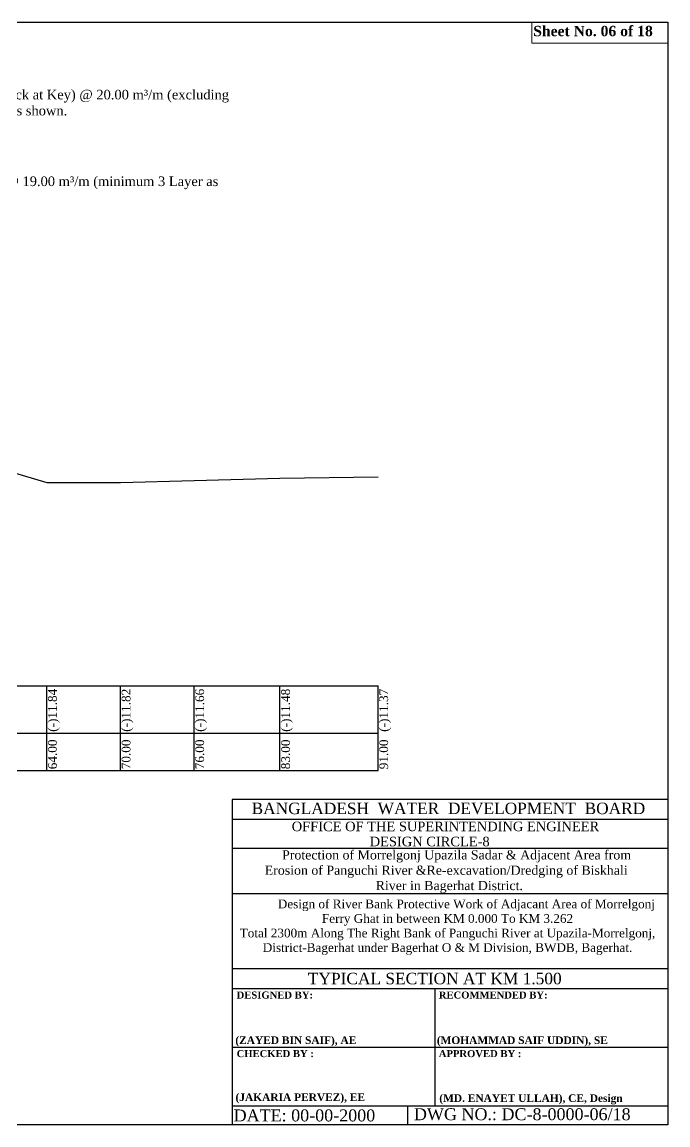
# Model space of a CAD drawing. Header units: metres. Extents: x -2434 to 11656, y -15288 to 8109.
# Drawn here: x 1192.6 to 1245.3, y -14117.2 to -14027.3 of the extents above; entities that cross this region are included whole.
import ezdxf
from ezdxf.enums import TextEntityAlignment as Align

# ---------------------------------------------------------------- set-up
doc = ezdxf.new("R2010")
doc.units = ezdxf.units.M
doc.layers.add('LINE', color=7, linetype='Continuous')
doc.styles.add('Kazi_T_H', font='timesbd.ttf')
doc.styles.get("Standard").update_dxf_attribs({"font": 'times.ttf'})

msp = doc.modelspace()

# ---------------------------------------------------------------- linework, layer by layer
at = {"color": 0, "linetype": 'Continuous', "lineweight": -3, "ltscale": 0.5}
for p, q in [((1188.667856, -14063.085608), (1194.667856, -14064.885608)), ((1213.667856, -14064.525608), (1221.667856, -14064.415608)), ((1194.667856, -14064.885608), (1200.667856, -14064.865608)), ((1200.667856, -14064.865608), (1206.667856, -14064.705608)), ((1206.667856, -14064.705608), (1213.667856, -14064.525608))]:
    msp.add_line(p, q, dxfattribs=at)
at = {"color": 0, "lineweight": -2}
for p, q in [((1125.667856, -14081.438597), (1221.667856, -14081.438597)), ((1194.667856, -14088.349423), (1194.667856, -14081.438597)), ((1200.667856, -14088.349423), (1200.667856, -14081.438597)), ((1206.667856, -14088.349423), (1206.667856, -14081.438597)), ((1213.667856, -14088.349423), (1213.667856, -14081.438597)), ((1221.667856, -14088.349423), (1221.667856, -14081.438597)), ((1116.187427, -14085.295608), (1221.667856, -14085.295608)), ((1116.187427, -14088.349423), (1221.667856, -14088.349423))]:
    msp.add_line(p, q, dxfattribs=at)
at = {"layer": 'LINE', "color": 0, "linetype": 'ByBlock', "lineweight": -3, "ltscale": 0.5}
for p, q in [((1245.294837, -14090.708878), (1209.767687, -14090.708878)), ((1209.767687, -14090.708878), (1209.767687, -14117.24047)), ((1245.294837, -14092.335072), (1209.767687, -14092.335072)), ((1245.294837, -14094.717381), (1209.767687, -14094.717381)), ((1245.294837, -14098.388875), (1209.767687, -14098.388875)), ((1245.294837, -14104.525996), (1209.767687, -14104.525996)), ((1245.294837, -14106.136396), (1209.767687, -14106.136396)), ((1226.329431, -14115.684777), (1226.329431, -14106.136396)), ((1209.767687, -14110.910586), (1245.294837, -14110.910586)), ((1209.767687, -14115.684777), (1245.294837, -14115.684777)), ((1224.086349, -14117.24047), (1224.086349, -14115.684777))]:
    msp.add_line(p, q, dxfattribs=at)
msp.add_lwpolyline([(1114.744815, -14027.342733), (1245.294837, -14027.342733), (1245.294837, -14117.24047), (1114.744815, -14117.24047)], close=True, dxfattribs=at)
at = {"layer": 'LINE', "color": 7, "lineweight": 13, "ltscale": 0.5}
msp.add_lwpolyline([(1245.294837, -14027.342733), (1234.197552, -14027.342733), (1234.197552, -14029.050424), (1245.294837, -14029.050424)], close=True, dxfattribs=at)

# ---------------------------------------------------------------- texts
at = {"color": 0, "lineweight": -2, "char_height": 0.715, "width": 2.15, "attachment_point": 1, "rotation": 90}
for s, insert in [('(-)11.84', (1194.767856, -14085.195608)), ('(-)11.82', (1200.767856, -14085.195608)), ('(-)11.66', (1206.767856, -14085.195608)), ('(-)11.48', (1213.767856, -14085.195608)), ('(-)11.37', (1221.767856, -14085.195608)), ('64.00', (1194.767856, -14088.249423)), ('70.00', (1200.767856, -14088.249423)), ('76.00', (1206.767856, -14088.249423)), ('83.00', (1213.767856, -14088.249423)), ('91.00', (1221.767856, -14088.249423))]:
    msp.add_mtext(s, dxfattribs=dict(at, insert=insert))
at = {"layer": 'LINE', "color": 0, "linetype": 'ByBlock', "lineweight": -3, "ltscale": 0.5}
for s, height, p in [('BANGLADESH  WATER  DEVELOPMENT  BOARD', 0.9349797, (1227.399694, -14091.904141)), ('OFFICE OF THE SUPERINTENDING ENGINEER', 0.77983337, (1227.15898, -14093.295958)), ('DESIGN CIRCLE-8', 0.77983337, (1225.872596, -14094.527766))]:
    msp.add_text(s, height=height, dxfattribs=at).set_placement(p, align=Align.CENTER)
at = {"layer": 'LINE', "lineweight": 50, "ltscale": 0.5}
msp.add_text('TYPICAL SECTION AT KM 1.500', height=0.93580004, dxfattribs=at).set_placement((1226.288078, -14105.775487), align=Align.CENTER)
at = {"layer": 'LINE', "color": 0, "linetype": 'ByBlock', "lineweight": -3, "ltscale": 0.5, "style": 'Kazi_T_H'}
for s, p in [('DESIGNED BY:', (1210.136946, -14106.93846)), ('RECOMMENDED BY:', (1226.615882, -14106.93846)), ('CHECKED BY :', (1210.136946, -14111.71265)), ('APPROVED BY :', (1226.615882, -14111.71265))]:
    msp.add_text(s, height=0.5729029, dxfattribs=at).set_placement(p)
at = {"layer": 'LINE', "lineweight": 50, "ltscale": 0.5, "style": 'Kazi_T_H'}
for s, p in [('(ZAYED BIN SAIF), AE', (1210.031351, -14110.63992)), ('(MOHAMMAD SAIF UDDIN), SE ', (1226.456361, -14110.643306)), ('(JAKARIA PERVEZ), EE', (1210.045793, -14115.28625)), ('(MD. ENAYET ULLAH), CE, Design ', (1226.656787, -14115.362901))]:
    msp.add_text(s, height=0.61528751, dxfattribs=at).set_placement(p)
at = {"layer": 'LINE', "color": 0, "linetype": 'ByBlock', "lineweight": -3, "ltscale": 0.5}
for s, p in [('DATE: 00-00-2000', (1209.891296, -14116.951624)), ('DWG NO.: DC-8-0000-06/18', (1224.587715, -14116.851547))]:
    msp.add_text(s, height=0.97230782, dxfattribs=at).set_placement(p)
at = {"layer": 'LINE', "color": 7, "lineweight": 13, "ltscale": 0.5, "attachment_point": 1}
for s, insert, char_height, width in [('{\\fTimes New Roman|b1|i0|c0|p18;Sheet No. 06 of 18}', (1234.314552, -14027.651107), 0.84466052, 11.6873373), ('Assorted 2 Layers (minimum) C.C Blocks (including block at Key) @ 20.00 {\\C0;m³/m} (excluding void) to be Placed / dumped at or below Working LWL as shown. \\P450 x 450 x 450 ---------60 % by volume\\P350 x 350 x 350 ---------40 % by volume', (1165.147007, -14032.865123), 0.781767752, 46.31614072)]:
    msp.add_mtext(s, dxfattribs=dict(at, insert=insert, char_height=char_height, width=width))
at = {"layer": 'LINE', "color": 0, "linetype": 'ByBlock', "lineweight": -3, "ltscale": 0.5}
for s, insert, char_height, width, attachment_point in [('Additional 200 Kg Sand Filled Geo-bag to be dumped @ 19.00 m³/m ({\\C7;minimum} 3 Layer as shown).', (1165.356471, -14039.928818), 0.78176775, 44.3343089, 1), ('                  {\\C7;Protection of Morrelgonj Upazila Sadar & Adjacent Area from \\P             Erosion of Panguchi River &Re-excavation/Dredging of Biskhali\\P                                             River in Bagerhat District.}', (1208.753704, -14094.854087), 0.74864003, 38.5052984, 1), ('         {\\H0.7869x;Design of River Bank Protective Work of Adjacant Area of Morrelgonj \\PFerry Ghat in between KM 0.000 To KM 3.262 \\PTotal 2300m Along The Right Bank of Panguchi River at Upazila-Morrelgonj, \\PDistrict-Bagerhat under Bagerhat O & M Division, BWDB, Bagerhat.}', (1227.326816, -14098.86934), 0.90431006, 41.09712944, 2)]:
    msp.add_mtext(s, dxfattribs=dict(at, insert=insert, char_height=char_height, width=width, attachment_point=attachment_point))

doc.saveas('drawing.dxf')
